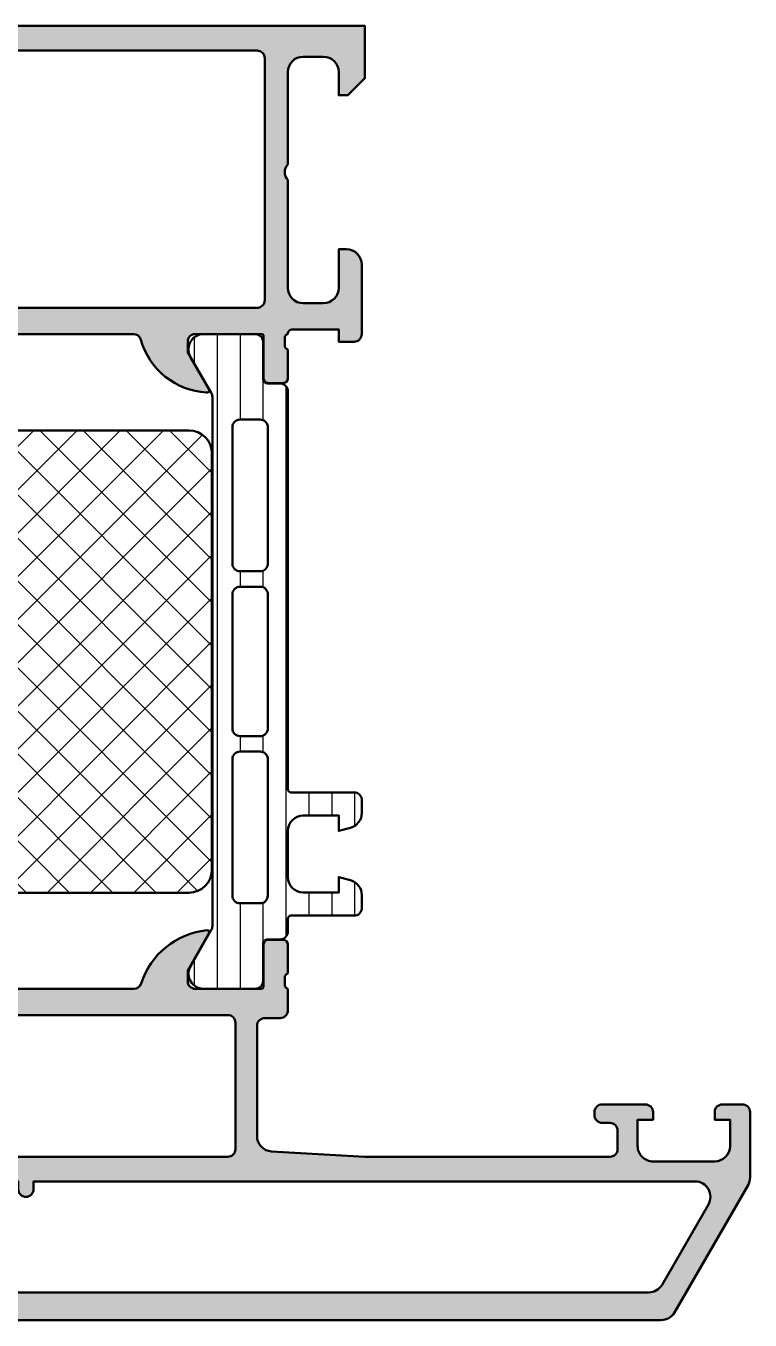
# Model space of a CAD drawing. Extents: x 0 to 94, y 1 to 85.
# Drawn here: x 47 to 94, y 1 to 85 of the extents above; entities that cross this region are included whole.
import ezdxf

# ---------------------------------------------------------------- set-up
doc = ezdxf.new("R2010")
doc.units = 0
for name, color, linetype, lineweight in [('0S-Alu contour', 7, 'Continuous', 50), ('0S-Alu hatch', 252, 'Continuous', 25), ('0S-Plastic contour', 254, 'Continuous', 50), ('0S-Plastic hatch', 253, 'Continuous', 25), ('0S-PT contour', 91, 'Continuous', 50), ('0S-PT hatch', 103, 'Continuous', 25)]:
    doc.layers.add(name, color=color, linetype=linetype, lineweight=lineweight)

# ---------------------------------------------------------------- blocks, each defined once
blk = doc.blocks.new('347480__4BC6F7AC_D94F_4A69_B6D0_258AC0258E9B_')
at = {"layer": '0S-Alu hatch'}
h = blk.add_hatch(color=256, dxfattribs=at)
edge = h.paths.add_edge_path()
edge.add_arc((0.5000508442931972, 14.49995004878391), 0.5000499537107319, 90.00572341590134, 179.9942765840761)
edge.add_line((8.930773402e-07, 14.49999999999988), (-8.930773435e-07, 10.25881933083676))
edge.add_arc((0.9999991069224872, 10.2588187781987), 0.9999999999999833, 179.9999683412259, 210.0000000000003)
edge.add_line((0.1339737031380657, 9.758818778198702), (4.90220494791937, 1.5))
edge.add_arc((5.768230351703811, 2.000000000000004), 1.000000000000004, 210.0000000000001, 270.0000000000004)
edge.add_line((5.768230351703818, 1), (88.23175712933606, 1))
edge.add_arc((88.23175712933606, 2.000000000000007), 1.000000000000012, 270, 329.9999999999999)
edge.add_line((89.09778253312051, 1.5), (93.86601377790181, 9.758818778198616))
edge.add_arc((92.99998837411736, 10.25881877819862), 1.00000000000001, 330.0000000000001, 360.0000316702843)
edge.add_line((93.99998837411722, 10.25881933094936), (93.99998658796255, 14.49999999999988))
edge.add_arc((93.4999366367467, 14.4999500487839), 0.5000499537107458, 0.0057234159238532, 89.99427658410028)
edge.add_line((93.49998658796257, 14.99999999999977), (92.19993775983757, 14.99999999999977))
edge.add_arc((92.1999877110535, 14.49995004878384), 0.5000499537108027, 90.00572341590625, 179.9942765840761)
edge.add_line((91.69993775983757, 14.49999999999993), (91.69993775983757, 13.99999999999977))
edge.add_line((91.69993775983757, 13.99999999999977), (92.69993775983755, 13.99999999999989))
edge.add_line((92.69993775983755, 13.99999999999989), (92.69999688764518, 12.3000030517577))
edge.add_ellipse((91.69995370914555, 12.30004623025723), major_axis=(-1.000043179431803, 0), ratio=1, start_angle=90.00247383897761, end_angle=179.9975261609891, ccw=False)
edge.add_line((91.69999688764518, 11.30000305175758), (87.69996637006682, 11.30000305175758))
edge.add_ellipse((87.69994963793738, 12.29995580302606), major_axis=(-0.9999527514084658, 0), ratio=1, start_angle=-0.0027072808267121218, end_angle=90.00095872569841, ccw=False)
edge.add_line((86.69999688764518, 12.30000305175771), (86.69999688764518, 13.99999999999977))
edge.add_line((86.69999688764518, 13.99999999999977), (87.69999688764518, 13.99999999999977))
edge.add_line((87.69999688764518, 13.99999999999977), (87.69999688764518, 14.49999999999966))
edge.add_arc((87.19994815187118, 14.49995126422577), 0.5000487381489455, 0.0055841639549441, 89.99441583599162)
edge.add_line((87.19999688764518, 14.99999999999977), (84.39997857709832, 14.99999999999977))
edge.add_arc((84.3999647771136, 14.50001379998447), 0.499986200205745, 89.99841859459237, 180.0015814054484)
edge.add_line((83.89997857709831, 14.49999999999941), (83.89997857709831, 14.30000305175758))
edge.add_arc((84.39996569552208, 14.29999017018136), 0.4999871185897141, 179.9985238419079, 270.0014761579325)
edge.add_line((84.39997857709832, 13.80000305175758), (84.8999785770983, 13.80000305175758))
edge.add_ellipse((84.89997583623061, 13.30000031088989), major_axis=(-0.5000027408752105, 0), ratio=1, start_angle=180.0003140784808, end_angle=269.99968592141886, ccw=False)
edge.add_line((85.39997857709831, 13.30000305175671), (85.39997857709831, 12.09999847412075))
edge.add_ellipse((84.89998221645496, 12.09999483476421), major_axis=(-0.4999963606565962, 0), ratio=1, start_angle=89.9995829574122, end_angle=180.0004170428646, ccw=False)
edge.add_line((84.8999785770983, 11.59999847412086), (68.99998468061303, 11.59999847412086))
edge.add_line((68.99998468061303, 11.59999847412086), (62.94294923444694, 11.94611358642555))
edge.add_ellipse((62.99997725955, 12.94447682080056), major_axis=(-0.9999906716559332, 0), ratio=1, start_angle=-0.0006706298242988851, end_angle=86.7307306479895, ccw=False)
edge.add_line((61.99998658796257, 12.94448852538987), (61.99998658796257, 20.09999799728371))
edge.add_ellipse((62.49998658796256, 20.09999799728371), major_axis=(-0.4999999999999929, 0), ratio=1, start_angle=269.9999999999992, end_angle=360, ccw=False)
edge.add_line((62.49998658796257, 20.59999799728371), (63.49998658796256, 20.59999799728371))
edge.add_arc((63.49998658796256, 21.09999799728371), 0.5, 270, 360)
edge.add_line((63.99998658796256, 21.09999799728371), (64.0000042309374, 22.4999895043763))
edge.add_ellipse((64.07884067748046, 22.76751009636944), major_axis=(-0.2788950563274501, 0), ratio=1, start_angle=-1.1645893740953284, end_angle=73.58012358050729, ccw=False)
edge.add_line((63.80000323093739, 22.7731785043678), (63.80000323093739, 23.22677250436777))
edge.add_ellipse((64.07887132658055, 23.23243316384483), major_axis=(-0.2789255417371434, 0), ratio=1, start_angle=-73.5754054446461, end_angle=1.1628700728862214, ccw=False)
edge.add_line((64.00000423093739, 23.49997650436777), (64.0000042309374, 25.3799875043763))
edge.add_arc((63.70000423093739, 25.3799875043763), 0.3000000000000114, 0, 90)
edge.add_line((63.70000423093739, 25.67998750437631), (62.72002991189461, 25.67998750437631))
edge.add_arc((62.72002991189461, 25.3799875043763), 0.3000000000000114, 90, 180)
edge.add_line((62.4200299118946, 25.3799875043763), (62.4200299118946, 22.6199895043763))
edge.add_ellipse((62.30002991189457, 22.6199895043763), major_axis=(-0.120000000000033, 0), ratio=1, start_angle=90, end_angle=180, ccw=False)
edge.add_line((62.30002991189457, 22.49998950437627), (58.00000423093741, 22.49998950437626))
edge.add_ellipse((58.0000042309374, 22.99998950437626), major_axis=(-0.4999999999999965, 0), ratio=1, start_angle=0, end_angle=90.0000000000008, ccw=False)
edge.add_line((57.50000423093741, 22.99998950437627), (57.50000423093742, 23.69998950437631))
edge.add_line((57.50000423093742, 23.69998950437631), (58.88149968855976, 26.09280982740382))
edge.add_arc((58.7618844462891, 26.16186971972798), 0.1381197846483011, 329.9999999999938, 455.6225775507892)
edge.add_arc((59.23822747211122, 21.32338064252846), 5.000000000000015, 95.6225775507937, 162.2515836439301)
edge.add_ellipse((54.00000423093744, 22.99998950437622), major_axis=(-0.4999999999999491, 0), ratio=1, start_angle=89.9999999999992, end_angle=162.2515836439318, ccw=False)
edge.add_line((54.00000423093743, 22.49998950437627), (40.00003665586429, 22.49998950437648))
edge.add_ellipse((40.00003665586433, 22.99998950437663), major_axis=(-0.5000000000001457, 0), ratio=1, start_angle=17.748416356067025, end_angle=89.99999999999432, ccw=False)
edge.add_arc((34.76181341469049, 21.32338064252876), 4.999999999999914, 17.74841635607089, 84.37742244920724)
edge.add_arc((35.23815644051251, 26.16186971972819), 0.1381197846482982, 84.37742244920769, 209.9999999999944)
edge.add_line((35.11854119824184, 26.09280982740405), (36.5000366558642, 23.69998950437651))
edge.add_line((36.5000366558642, 23.69998950437651), (36.5000366558642, 22.99998950437648))
edge.add_ellipse((36.0000366558642, 22.99998950437648), major_axis=(-0.5, 0), ratio=1, start_angle=90.0000000000008, end_angle=180, ccw=False)
edge.add_line((36.00003665586421, 22.49998950437648), (31.700010974907, 22.49998950437648))
edge.add_ellipse((31.70001097490699, 22.61998950437648), major_axis=(-0.1199999999999974, 0), ratio=1, start_angle=0, end_angle=90.00000000000341, ccw=False)
edge.add_line((31.58001097490699, 22.61998950437648), (31.58001097490699, 25.37998750437647))
edge.add_arc((31.28001097490698, 25.37998750437647), 0.3000000000000114, 0, 90)
edge.add_line((31.28001097490698, 25.67998750437649), (30.3000366558642, 25.67998750437649))
edge.add_arc((30.3000366558642, 25.37998750437649), 0.2999999999999971, 90, 180)
edge.add_line((30.00003665586421, 25.37998750437649), (30.00003665586421, 23.49997650436797))
edge.add_ellipse((29.92116956022104, 23.23243316384503), major_axis=(-0.2789255417371511, 0), ratio=1, start_angle=178.8371299271139, end_angle=253.57540544464518, ccw=False)
edge.add_line((30.20003765586421, 23.22677250436797), (30.2000376558642, 22.77317850436796))
edge.add_ellipse((29.92120020932117, 22.76751009636959), major_axis=(-0.2788950563274165, 0), ratio=1, start_angle=106.4198764194916, end_angle=181.1645893740976, ccw=False)
edge.add_line((30.00003665586421, 22.49998950437649), (30.00000089307731, 21.09999799728371))
edge.add_arc((30.50000089307732, 21.09999799728371), 0.5, 180, 270)
edge.add_line((30.50000089307732, 20.59999799728371), (31.50000089307731, 20.59999799728371))
edge.add_ellipse((31.50000089307731, 20.09999799728371), major_axis=(-0.5000000000000036, 0), ratio=1, start_angle=180, end_angle=269.9999999999996, ccw=False)
edge.add_line((32.00000089307732, 20.09999799728371), (32.00000089307732, 12.9444885253904))
edge.add_ellipse((31.00001022148989, 12.94447682080055), major_axis=(-0.9999906716559251, 0), ratio=1, start_angle=93.26926935201021, end_angle=180.0006706298244, ccw=False)
edge.add_line((31.05703824659294, 11.94611358642555), (25.00000280042686, 11.59999847412086))
edge.add_line((25.00000280042686, 11.59999847412086), (9.10000890394157, 11.59999847412086))
edge.add_ellipse((9.100005264584905, 12.0999948347642), major_axis=(-0.4999963606565802, 0), ratio=1, start_angle=-0.000417042864683026, end_angle=90.00041704258962, ccw=False)
edge.add_line((8.60000890394157, 12.09999847412327), (8.60000890394157, 13.30000305175747))
edge.add_ellipse((9.100011644809268, 13.30000031088989), major_axis=(-0.5000027408752105, 0), ratio=1, start_angle=270.0003140785809, end_angle=359.99968592151924, ccw=False)
edge.add_line((9.10000890394157, 13.80000305175758), (9.60000890394157, 13.80000305175758))
edge.add_arc((9.600021785517795, 14.29999017018136), 0.4999871185897141, 269.9985238420675, 360.0014761578453)
edge.add_line((10.10000890394157, 14.30000305175682), (10.10000890394157, 14.49999999999977))
edge.add_arc((9.600022703926255, 14.50001379998446), 0.4999862002057592, 359.9984185945515, 450.001581405406)
edge.add_line((9.60000890394157, 14.99999999999977), (6.799990593394694, 14.99999999999977))
edge.add_arc((6.800039329168681, 14.49995126422578), 0.5000487381489312, 90.00558416400675, 179.994415836045)
edge.add_line((6.299990593394694, 14.49999999999932), (6.299990593394694, 13.99999999999977))
edge.add_line((6.299990593394694, 13.99999999999977), (7.299990593394694, 13.99999999999977))
edge.add_line((7.299990593394694, 13.99999999999977), (7.299990593394694, 12.30000305175758))
edge.add_ellipse((6.300037843102484, 12.29995580302608), major_axis=(-0.999952751408484, 0), ratio=1, start_angle=89.9990412743008, end_angle=180.0027072808267, ccw=False)
edge.add_line((6.300021110973018, 11.30000305175758), (2.299990593394694, 11.30000305175758))
edge.add_ellipse((2.300033771894345, 12.30004623025723), major_axis=(-1.000043179431801, 0), ratio=1, start_angle=0.00247383901108833, end_angle=89.9975261610225, ccw=False)
edge.add_line((1.299990593394694, 12.300003051757), (1.300049721202311, 13.99999999999989))
edge.add_line((1.300049721202311, 13.99999999999989), (2.300049721202311, 13.99999999999977))
edge.add_line((2.300049721202311, 13.99999999999977), (2.300049721202311, 14.49999999999977))
edge.add_arc((1.799999769986369, 14.49995004878383), 0.500049953710817, 0.0057234159238532, 89.99427658409537)
edge.add_line((1.800049721202283, 14.99999999999977), (0.5000008930773119, 14.99999999999977))
edge = h.paths.add_edge_path()
edge.add_ellipse((6.576520728569255, 3.800000000000017), major_axis=(-1.000000000000005, 0), ratio=1, start_angle=30.000000000000284, end_angle=90.00000000000028, ccw=False)
edge.add_line((5.710495324784814, 3.300000000000011), (2.708273927200151, 8.49999999618717))
edge.add_ellipse((3.574299330984597, 8.999999996187167), major_axis=(-1.000000000000004, 0), ratio=1, start_angle=-90.00000000000023, end_angle=29.999999999999716, ccw=False)
edge.add_line((3.574299330984601, 9.99999999618717), (46.49999374051996, 9.99999999618717))
edge.add_line((46.49999374051996, 9.99999999618717), (46.49999374052, 9.49999999618717))
edge.add_arc((46.99999374051997, 9.49999999618717), 0.4999999999999716, 180, 360)
edge.add_line((47.49999374051994, 9.49999999618717), (47.49999374051994, 9.99999999618717))
edge.add_line((47.49999374051994, 9.99999999618717), (90.4256881500553, 9.999999996187173))
edge.add_ellipse((90.4256881500553, 8.999999996187167), major_axis=(-1.000000000000005, 0), ratio=1, start_angle=150.0000000000004, end_angle=270, ccw=False)
edge.add_line((91.29171355383971, 8.49999999618717), (88.28949215625482, 3.299999999999666))
edge.add_ellipse((87.4234667524704, 3.799999999999646), major_axis=(-0.999999999999976, 0), ratio=1, start_angle=90, end_angle=150.0000000000006, ccw=False)
edge.add_line((87.4234667524704, 2.79999999999967), (6.576520728569263, 2.800000000000011))
edge = h.paths.add_edge_path()
edge.add_line((33.39999478956169, 12.09999847412086), (33.39999478956169, 20.29999481491247))
edge.add_ellipse((33.89999191692989, 20.29999768754652), major_axis=(-0.4999971273764557, 0), ratio=1, start_angle=-90.00032918124731, end_angle=0.0003291815056059022, ccw=False)
edge.add_line((33.89999478956169, 20.79999481491473), (60.09999269147819, 20.79999481491473))
edge.add_ellipse((60.09999556410999, 20.29999768754652), major_axis=(-0.4999971273764557, 0), ratio=1, start_angle=179.9996708184945, end_angle=270.00032918124725, ccw=False)
edge.add_line((60.59999269147819, 20.29999481491473), (60.59999269147822, 12.09999847412089))
edge.add_ellipse((60.09999269147822, 12.09999847412089), major_axis=(-0.5, 0), ratio=1, start_angle=90, end_angle=180, ccw=False)
edge.add_line((60.09999269147822, 11.59999847412089), (33.89999478956169, 11.59999847412086))
edge.add_ellipse((33.89999478956169, 12.09999847412086), major_axis=(-0.5, 0), ratio=1, start_angle=0, end_angle=90, ccw=False)
at = {"layer": '0S-Alu contour', "color": 7}
for points in [[(35.11854119824184, 26.09280982740405), (36.5000366558642, 23.69998950437651), (36.5000366558642, 22.99998950437648)], [(57.50000423093741, 22.99998950437627), (57.50000423093742, 23.69998950437631), (58.88149968855976, 26.09280982740382)], [(30.00003665586421, 25.37998750437649), (30.00003665586421, 23.49997650436797)], [(31.28001097490698, 25.67998750437649), (30.3000366558642, 25.67998750437649)], [(31.58001097490699, 22.61998950437648), (31.58001097490699, 25.37998750437647)], [(62.4200299118946, 25.3799875043763), (62.4200299118946, 22.6199895043763)], [(63.70000423093739, 25.67998750437631), (62.72002991189461, 25.67998750437631)], [(64.00000423093739, 23.49997650436777), (64.0000042309374, 25.3799875043763)], [(30.20003765586421, 23.22677250436797), (30.2000376558642, 22.77317850436796)], [(63.80000323093739, 22.7731785043678), (63.80000323093739, 23.22677250436777)], [(30.00003665586421, 22.49998950437649), (30.00000089307731, 21.09999799728371)], [(36.00003665586421, 22.49998950437648), (31.700010974907, 22.49998950437648)], [(54.00000423093743, 22.49998950437627), (40.00003665586429, 22.49998950437648)], [(62.30002991189457, 22.49998950437627), (58.00000423093741, 22.49998950437626)], [(63.99998658796256, 21.09999799728371), (64.0000042309374, 22.4999895043763)], [(30.50000089307732, 20.59999799728371), (31.50000089307731, 20.59999799728371)], [(33.39999478956169, 12.09999847412086), (33.39999478956169, 20.29999481491247)], [(33.89999478956169, 20.79999481491473), (60.09999269147819, 20.79999481491473)], [(60.59999269147819, 20.29999481491473), (60.59999269147822, 12.09999847412089)], [(62.49998658796257, 20.59999799728371), (63.49998658796256, 20.59999799728371)], [(32.00000089307732, 20.09999799728371), (32.00000089307732, 12.9444885253904)], [(61.99998658796257, 12.94448852538987), (61.99998658796257, 20.09999799728371)], [(8.930773402e-07, 14.49999999999988), (-8.930773435e-07, 10.25881933083676)], [(1.800049721202283, 14.99999999999977), (0.5000008930773118, 14.99999999999977)], [(1.299990593394694, 12.300003051757), (1.300049721202311, 13.99999999999989), (2.300049721202311, 13.99999999999977), (2.300049721202311, 14.49999999999977)], [(6.299990593394694, 14.49999999999932), (6.299990593394694, 13.99999999999977), (7.299990593394694, 13.99999999999977), (7.299990593394694, 12.30000305175758)], [(9.60000890394157, 14.99999999999977), (6.799990593394694, 14.99999999999977)], [(10.10000890394157, 14.30000305175682), (10.10000890394157, 14.49999999999977)], [(83.89997857709831, 14.49999999999941), (83.89997857709831, 14.30000305175758)], [(87.19999688764518, 14.99999999999977), (84.39997857709832, 14.99999999999977)], [(86.69999688764518, 12.30000305175771), (86.69999688764518, 13.99999999999977), (87.69999688764518, 13.99999999999977), (87.69999688764518, 14.49999999999966)], [(91.69993775983757, 14.49999999999993), (91.69993775983757, 13.99999999999977), (92.69993775983755, 13.99999999999989), (92.69999688764518, 12.3000030517577)], [(93.49998658796257, 14.99999999999977), (92.19993775983757, 14.99999999999977)], [(93.99998837411722, 10.25881933094936), (93.99998658796255, 14.49999999999988)], [(9.10000890394157, 13.80000305175758), (9.60000890394157, 13.80000305175758)], [(84.39997857709832, 13.80000305175758), (84.8999785770983, 13.80000305175758)], [(8.60000890394157, 12.09999847412327), (8.60000890394157, 13.30000305175747)], [(85.39997857709831, 13.30000305175671), (85.39997857709831, 12.09999847412075)], [(31.05703824659294, 11.94611358642555), (25.00000280042686, 11.59999847412086), (9.10000890394157, 11.59999847412086)], [(84.8999785770983, 11.59999847412086), (68.99998468061303, 11.59999847412086), (62.94294923444694, 11.94611358642555)], [(6.300021110973018, 11.30000305175758), (2.299990593394694, 11.30000305175758)], [(60.09999269147822, 11.59999847412089), (33.89999478956169, 11.59999847412086)], [(91.69999688764518, 11.30000305175758), (87.69996637006682, 11.30000305175758)], [(0.1339737031380657, 9.758818778198702), (4.90220494791937, 1.5)], [(3.574299330984601, 9.99999999618717), (46.49999374051996, 9.99999999618717), (46.49999374052, 9.49999999618717)], [(47.49999374051994, 9.49999999618717), (47.49999374051994, 9.99999999618717), (90.4256881500553, 9.999999996187173)], [(89.09778253312051, 1.5), (93.86601377790181, 9.758818778198616)], [(5.710495324784814, 3.300000000000011), (2.708273927200151, 8.49999999618717)], [(91.29171355383971, 8.49999999618717), (88.28949215625482, 3.299999999999666)], [(87.4234667524704, 2.79999999999967), (6.576520728569262, 2.800000000000011)], [(5.768230351703818, 1), (88.23175712933606, 1)]]:
    blk.add_lwpolyline(points, dxfattribs=at)
for centre, radius, start, end in [((35.23815644051251, 26.16186971972819), 0.1381197846482982, 84.37742244920769, 209.9999999999944), ((34.76181341469049, 21.32338064252876), 4.999999999999914, 17.74841635607089, 84.37742244920724), ((59.23822747211122, 21.32338064252846), 5.000000000000015, 95.6225775507937, 162.2515836439301), ((58.7618844462891, 26.16186971972798), 0.1381197846483011, 329.9999999999938, 95.62257755078927), ((30.3000366558642, 25.37998750437649), 0.2999999999999971, 90, 180), ((31.28001097490698, 25.37998750437647), 0.3000000000000114, 0, 90), ((62.72002991189461, 25.3799875043763), 0.3000000000000114, 90, 180), ((63.70000423093739, 25.3799875043763), 0.3000000000000114, 0, 90), ((30.50000089307732, 21.09999799728371), 0.5, 180, 270), ((63.49998658796256, 21.09999799728371), 0.5, 270, 0), ((0.5000508442931972, 14.49995004878391), 0.5000499537107319, 90.00572341590134, 179.9942765840761), ((1.799999769986369, 14.49995004878383), 0.500049953710817, 0.0057234159238532, 89.99427658409537), ((6.800039329168681, 14.49995126422578), 0.5000487381489312, 90.00558416400675, 179.994415836045), ((9.600022703926255, 14.50001379998446), 0.4999862002057592, 359.9984185945515, 90.00158140540601), ((9.600021785517795, 14.29999017018136), 0.4999871185897141, 269.9985238420675, 0.0014761578452432), ((84.3999647771136, 14.50001379998447), 0.499986200205745, 89.99841859459237, 180.0015814054484), ((84.39996569552208, 14.29999017018136), 0.4999871185897141, 179.9985238419079, 270.0014761579325), ((87.19994815187118, 14.49995126422577), 0.5000487381489455, 0.0055841639549441, 89.99441583599162), ((92.1999877110535, 14.49995004878384), 0.5000499537108027, 90.00572341590625, 179.9942765840761), ((93.4999366367467, 14.4999500487839), 0.5000499537107458, 0.0057234159238532, 89.99427658410028), ((0.9999991069224872, 10.2588187781987), 0.9999999999999833, 179.9999683412259, 210.0000000000003), ((92.99998837411736, 10.25881877819862), 1.00000000000001, 330.0000000000001, 3.16702843074e-05), ((46.99999374051997, 9.49999999618717), 0.4999999999999716, 180, 0), ((5.768230351703811, 2.000000000000004), 1.000000000000004, 210.0000000000001, 270.0000000000004), ((88.23175712933606, 2.000000000000007), 1.000000000000012, 270, 329.9999999999999)]:
    blk.add_arc(centre, radius, start, end, dxfattribs=at)
at = {"layer": '0S-Alu contour', "color": 7, "extrusion": (0, 0, -1)}
for centre, radius, start, end in [((-29.92116956022104, 23.23243316384503), 0.2789255417371511, 106.4245945553548, 181.1628700728862), ((-29.92120020932117, 22.76751009636959), 0.2788950563274165, 178.8354106259024, 253.5801235805084), ((-36.0000366558642, 22.99998950437648), 0.5, 180, 269.9999999999992), ((-40.00003665586433, 22.99998950437663), 0.5000000000001457, 270.0000000000057, 342.251583643933), ((-54.00000423093744, 22.99998950437622), 0.4999999999999491, 197.7484163560683, 270.0000000000008), ((-58.0000042309374, 22.99998950437626), 0.4999999999999965, 269.9999999999992, 0), ((-64.07884067748046, 22.76751009636944), 0.2788950563274501, 286.4198764194927, 1.164589374095359), ((-64.07887132658055, 23.23243316384483), 0.2789255417371434, 358.8371299271138, 73.57540544464614), ((-31.70001097490699, 22.61998950437648), 0.1199999999999974, 269.9999999999966, 0), ((-62.30002991189457, 22.6199895043763), 0.120000000000033, 180, 270), ((-31.50000089307731, 20.09999799728371), 0.5000000000000036, 90.0000000000004, 180), ((-33.89999191692989, 20.29999768754652), 0.4999971273764557, 359.9996708184944, 90.0003291812473), ((-60.09999556410999, 20.29999768754652), 0.4999971273764557, 89.99967081875272, 180.0003291815056), ((-62.49998658796256, 20.09999799728371), 0.4999999999999929, 0, 90.00000000000081), ((-9.100011644809268, 13.30000031088989), 0.5000027408752105, 0.0003140784807261, 89.99968592141909), ((-84.89997583623061, 13.30000031088989), 0.5000027408752105, 90.00031407858111, 179.9996859215192), ((-31.00001022148989, 12.94447682080055), 0.9999906716559253, 179.9993293701756, 266.7307306479898), ((-62.99997725955, 12.94447682080056), 0.9999906716559335, 273.2692693520105, 0.000670629824406), ((-2.300033771894345, 12.30004623025723), 1.000043179431801, 270.0024738389775, 359.9975261609889), ((-6.300037843102484, 12.29995580302608), 0.999952751408484, 179.9972927191733, 270.0009587256992), ((-9.100005264584905, 12.0999948347642), 0.4999963606565802, 269.9995829574104, 0.0004170428646345), ((-33.89999478956169, 12.09999847412086), 0.5, 270, 0), ((-60.09999269147822, 12.09999847412089), 0.5, 180, 270), ((-84.89998221645496, 12.09999483476421), 0.4999963606565962, 179.9995829571354, 270.0004170425878), ((-87.69994963793738, 12.29995580302606), 0.9999527514084658, 269.9990412743016, 0.0027072808266599), ((-91.69995370914555, 12.30004623025723), 1.000043179431803, 180.002473839011, 269.9975261610224), ((-3.574299330984597, 8.999999996187167), 1.000000000000004, 330.0000000000004, 90.00000000000018), ((-90.4256881500553, 8.999999996187167), 1.000000000000005, 90, 209.9999999999996), ((-6.576520728569255, 3.800000000000017), 1.000000000000005, 269.9999999999997, 329.9999999999998), ((-87.4234667524704, 3.799999999999646), 0.999999999999976, 209.9999999999995, 270)]:
    blk.add_arc(centre, radius, start, end, dxfattribs=at)
blk = doc.blocks.new('345120__25EF909A_1EC1_4042_A04C_F7C09D0B3A66_')
at = {"layer": '0S-Alu hatch'}
h = blk.add_hatch(color=256, dxfattribs=at)
edge = h.paths.add_edge_path()
edge.add_ellipse((28.99994519131175, 82.00038769658362), major_axis=(-1.00005480980111, 0), ratio=1, start_angle=180.002703004082, end_angle=269.9968598655913, ccw=False)
edge.add_line((30, 82.00043487548828), (30, 76))
edge.add_ellipse((29.47516065968164, 75.5), major_axis=(-0.7248836686985065, 0), ratio=1, start_angle=136.3884232636864, end_angle=223.6115767363136, ccw=False)
edge.add_line((30, 75), (30, 68))
edge.add_ellipse((28.99994120227102, 68.00005879772898), major_axis=(-1.000058799457467, 0), ratio=1, start_angle=90.003368663642, end_angle=179.996631336242, ccw=False)
edge.add_line((29, 67), (27.699951171875, 67))
edge.add_ellipse((27.70003864244391, 68.00008747056891), major_axis=(-1.000087474394129, 0), ratio=1, start_angle=0.005011256110094564, end_angle=89.99498874392009, ccw=False)
edge.add_line((26.699951171875, 67.99999999999949), (26.699951171875, 70.5))
edge.add_line((26.699951171875, 70.5), (26.199951171875, 70.5))
edge.add_arc((26.20003864244394, 69.49991252943106), 1.000087474394158, 90.00501125608184, 179.9949887438899)
edge.add_line((25.199951171875, 69.50000000000048), (25.20001220703125, 65))
edge.add_arc((25.69998146641059, 64.99997688836301), 0.4999692599135194, 179.9973514386468, 270.0035228322341)
edge.add_line((25.70001220703125, 64.50000762939453), (26.70001220703125, 64.5))
edge.add_line((26.70001220703125, 64.5), (26.70001220703125, 65.29999542236328))
edge.add_line((26.70001220703125, 65.29999542236328), (29.69992065429687, 65.29999542236328))
edge.add_ellipse((29.70053773361597, 65.00062467693962), major_axis=(-0.2993713814017683, 0), ratio=1, start_angle=179.8789847210085, end_angle=270.11810102048025, ccw=False)
edge.add_ellipse((29.92107200072256, 64.73247177861234), major_axis=(-0.2788950563274571, 0), ratio=1, start_angle=178.8354106259059, end_angle=253.5801235805024, ccw=False)
edge.add_line((30.19990944726563, 64.72680337061396), (30.19990944726563, 64.27320937061398))
edge.add_ellipse((29.92104135162249, 64.26754871113691), major_axis=(-0.2789255417371224, 0), ratio=1, start_angle=106.42459455534981, end_angle=181.1628700728891, ccw=False)
edge.add_line((29.99990844726563, 64.00000537061399), (29.99990844726563, 62.11999437060547))
edge.add_arc((30.29990844726563, 62.11999437060547), 0.3000000000000007, 180, 270.0000000000007)
edge.add_line((30.29990844726563, 61.81999437060547), (31.27988276630841, 61.81999437060547))
edge.add_arc((31.27988276630841, 62.11999437060547), 0.3000000000000043, 270, 360)
edge.add_line((31.57988276630842, 62.11999437060547), (31.57988276630841, 64.87999237060546))
edge.add_ellipse((31.69988276630842, 64.87999237060546), major_axis=(-0.1200000000000045, 0), ratio=1, start_angle=270.0000000000017, end_angle=360, ccw=False)
edge.add_line((31.69988276630841, 64.99999237060547), (35.99987792968751, 65.0001220703125))
edge.add_ellipse((35.99989081194119, 64.50013495270454), major_axis=(-0.4999871177739147, 0), ratio=1, start_angle=179.9993980350858, end_angle=270.00147623556813, ccw=False)
edge.add_line((36.49987792968751, 64.50012969970501), (36.4998779296875, 63.80012512207031))
edge.add_line((36.4998779296875, 63.80012512207031), (35.11163330078125, 61.3956069946289))
edge.add_arc((35.2354760166632, 61.33769717461277), 0.1367134431258271, 154.9388426484942, 284.9266257937842)
edge.add_arc((34.92090979592016, 66.01638100774355), 4.823483216037484, 274.1585276595125, 343.4516360774273)
edge.add_ellipse((40.02389249098139, 64.50012207031237), major_axis=(-0.5000000000001452, 0), ratio=1, start_angle=270.00000000000244, end_angle=343.45163607742745, ccw=False)
edge.add_line((40.02389249098137, 65.00012207031251), (53.97897234221997, 65.0001220703125))
edge.add_ellipse((53.97897234221997, 64.50012207031234), major_axis=(-0.5000000000001421, 0), ratio=1, start_angle=195.5022685849586, end_angle=270, ccw=False)
edge.add_arc((58.97791587154023, 65.88666495980151), 4.687671692939359, 195.5022685849561, 266.9583986954666)
edge.add_arc((58.76730593307565, 61.33526302328413), 0.1351541355356594, 253.6162966762189, 386.5182348815064)
edge.add_line((58.88824081420898, 61.39560699462891), (57.49999618530273, 63.8001251220703))
edge.add_line((57.49999618530273, 63.8001251220703), (57.49999618530273, 64.50012969970703))
edge.add_ellipse((57.99998330304908, 64.50013495270451), major_axis=(-0.4999871177739381, 0), ratio=1, start_angle=-90.00147623556319, end_angle=0.0006019649143240713, ccw=False)
edge.add_line((57.99999618530272, 65.0001220703125), (62.30002203960009, 65.00012952636686))
edge.add_ellipse((62.30002203960012, 64.88012969970704), major_axis=(-0.1199998266598214, 0), ratio=1, start_angle=180, end_angle=270.0000000000102, ccw=False)
edge.add_line((62.42002186625994, 64.88012969970703), (62.42002186625994, 62.12013169970703))
edge.add_arc((62.72002186625995, 62.12013169970703), 0.3000000000000043, 180, 269.9999999999986)
edge.add_line((62.72002186625994, 61.82013169970701), (63.69999618530272, 61.82013169970701))
edge.add_arc((63.69999618530271, 62.12013169970703), 0.3000000000000043, 270.0000000000013, 360)
edge.add_line((63.99999618530271, 62.12013169970703), (63.99999618530272, 64.00014269971554))
edge.add_ellipse((64.07886328094585, 64.26768604023846), major_axis=(-0.2789255417371206, 0), ratio=1, start_angle=-1.1628700728924741, end_angle=73.57540544465093, ccw=False)
edge.add_line((63.79999518530271, 64.27334669971555), (63.79999518530273, 64.72694069971554))
edge.add_ellipse((64.07883263184577, 64.73260910771393), major_axis=(-0.2788950563274239, 0), ratio=1, start_angle=-73.5801235804949, end_angle=1.1645893740997053, ccw=False)
edge.add_ellipse((64.2993047682663, 65.00068701524945), major_axis=(-0.2993091018266956, 0), ratio=1, start_angle=-90.12344696696692, end_angle=0.1066851849668069, ccw=False)
edge.add_line((64.2999496459961, 65.29999542236328), (67.29985809326172, 65.29999542236328))
edge.add_line((67.29985809326172, 65.29999542236328), (67.29985809326172, 64.5))
edge.add_line((67.29985809326172, 64.5), (68.29985809326172, 64.50000762939453))
edge.add_arc((68.29988883388238, 64.99997688836302), 0.4999692599135316, 269.9964771677667, 360.0026485613531)
edge.add_line((68.79985809326173, 65.00000000000004), (68.79991912841797, 69.5))
edge.add_arc((67.79983165784903, 69.49991252943106), 1.000087474394158, 0.0050112561101264, 89.99498874391819)
edge.add_line((67.79991912841797, 70.5), (67.29991912841795, 70.5))
edge.add_line((67.29991912841795, 70.5), (67.29991912841795, 68))
edge.add_ellipse((66.29983165784901, 68.00008747056896), major_axis=(-1.000087474394172, 0), ratio=1, start_angle=90.00501125608258, end_angle=179.99498874389, ccw=False)
edge.add_line((66.29991912841797, 67), (64.99987030029297, 67))
edge.add_ellipse((64.99992287798284, 68.00004876279931), major_axis=(-1.000048764181448, 0), ratio=1, start_angle=0.0027937662852082212, end_angle=89.99698766716642, ccw=False)
edge.add_line((63.99987411499024, 68.00000000000136), (63.99987411499023, 75))
edge.add_ellipse((64.52471345530859, 75.5), major_axis=(-0.7248836686985038, 0), ratio=1, start_angle=-43.61157673631328, end_angle=43.61157673631379, ccw=False)
edge.add_line((63.99987411499023, 76), (63.99987411499023, 82.00043487548828))
edge.add_ellipse((64.99991888881756, 82.00039773154604), major_axis=(-1.000044774517131, 0), ratio=1, start_angle=270.00278379275005, end_angle=359.9978719041484, ccw=False)
edge.add_line((64.99987030029297, 83.00044250488283), (66.29991912841797, 83.00044250488283))
edge.add_ellipse((66.29983272914241, 82.00035610491898), major_axis=(-1.000086403695928, 0), ratio=1, start_angle=180.0053870199847, end_angle=269.99505011383974, ccw=False)
edge.add_line((67.29991912841795, 82.00045013427822), (67.29991912841795, 80.49999237060545))
edge.add_line((67.29991912841795, 80.49999237060545), (67.89989471435545, 80.49999237060545))
edge.add_line((67.89989471435545, 80.49999237060545), (68.99987030029297, 81.59996795654297))
edge.add_line((68.99987030029297, 81.59996795654297), (68.99987030029298, 85))
edge.add_line((68.99987030029298, 85), (25, 85))
edge.add_line((25, 85), (25, 81.59996795654297))
edge.add_line((25, 81.59996795654297), (26.0999755859375, 80.49999237060545))
edge.add_line((26.0999755859375, 80.49999237060545), (26.699951171875, 80.49999237060545))
edge.add_line((26.699951171875, 80.49999237060545), (26.699951171875, 82.00045013427734))
edge.add_ellipse((27.70003757115056, 82.00035610491898), major_axis=(-1.000086403695934, 0), ratio=1, start_angle=270.00494988616003, end_angle=359.99461298015063, ccw=False)
edge.add_line((27.699951171875, 83.00044250488283), (29, 83.00044250488283))
edge = h.paths.add_edge_path()
edge.add_line((31.50001525878906, 67.19999694824219), (31.50001525878906, 82.89999389648356))
edge.add_ellipse((32.00001799965668, 82.89999115561675), major_axis=(-0.500002740875127, 0), ratio=1, start_angle=270.00031407857136, end_angle=359.99968592151924, ccw=False)
edge.add_line((32.00001525878906, 83.39999389648438), (61.99985885620117, 83.39999389648438))
edge.add_ellipse((61.99985611533357, 82.89999115561675), major_axis=(-0.5000027408751199, 0), ratio=1, start_angle=180.0003140784808, end_angle=269.99968592142943, ccw=False)
edge.add_line((62.49985885620117, 82.89999389648438), (62.49985885620117, 67.19999694824298))
edge.add_ellipse((61.99985611533357, 67.1999996891098), major_axis=(-0.5000027408751199, 0), ratio=1, start_angle=90.00031407857063, end_angle=179.9996859215194, ccw=False)
edge.add_line((61.99985885620117, 66.69999694824219), (32.00001525878906, 66.69999694824219))
edge.add_ellipse((32.00001799965669, 67.1999996891098), major_axis=(-0.5000027408751332, 0), ratio=1, start_angle=0.00031407848081244083, end_angle=89.9996859214279, ccw=False)
at = {"layer": '0S-Alu contour', "color": 7}
for points in [[(67.29991912841795, 82.00045013427822), (67.29991912841795, 80.49999237060545), (67.89989471435545, 80.49999237060545), (68.99987030029297, 81.59996795654297), (68.99987030029298, 85), (25, 85), (25, 81.59996795654297), (26.0999755859375, 80.49999237060545), (26.699951171875, 80.49999237060545), (26.699951171875, 82.00045013427734)], [(32.00001525878906, 83.39999389648438), (61.99985885620117, 83.39999389648438)], [(27.699951171875, 83.00044250488283), (29, 83.00044250488283)], [(31.50001525878906, 67.19999694824219), (31.50001525878906, 82.89999389648356)], [(62.49985885620117, 82.89999389648438), (62.49985885620117, 67.19999694824298)], [(64.99987030029297, 83.00044250488283), (66.29991912841797, 83.00044250488283)], [(30, 82.00043487548828), (30, 76)], [(63.99987411499023, 76), (63.99987411499023, 82.00043487548828)], [(30, 75), (30, 68)], [(63.99987411499024, 68.00000000000136), (63.99987411499023, 75)], [(26.699951171875, 67.99999999999949), (26.699951171875, 70.5), (26.199951171875, 70.5)], [(67.79991912841797, 70.5), (67.29991912841795, 70.5), (67.29991912841795, 68)], [(25.199951171875, 69.50000000000048), (25.20001220703125, 65)], [(68.79985809326173, 65.00000000000004), (68.79991912841797, 69.5)], [(29, 67), (27.699951171875, 67)], [(61.99985885620117, 66.69999694824219), (32.00001525878906, 66.69999694824219)], [(66.29991912841797, 67), (64.99987030029297, 67)], [(25.70001220703125, 64.50000762939453), (26.70001220703125, 64.5), (26.70001220703125, 65.29999542236328), (29.69992065429687, 65.29999542236328)], [(30.19990944726563, 64.72680337061396), (30.19990944726563, 64.27320937061398)], [(31.57988276630842, 62.11999437060547), (31.57988276630841, 64.87999237060546)], [(31.69988276630841, 64.99999237060547), (35.99987792968751, 65.0001220703125)], [(40.02389249098137, 65.00012207031251), (53.97897234221997, 65.0001220703125)], [(57.99999618530272, 65.0001220703125), (62.30002203960009, 65.00012952636686)], [(62.42002186625994, 64.88012969970703), (62.42002186625994, 62.12013169970703)], [(63.79999518530271, 64.27334669971555), (63.79999518530273, 64.72694069971554)], [(64.2999496459961, 65.29999542236328), (67.29985809326172, 65.29999542236328), (67.29985809326172, 64.5), (68.29985809326172, 64.50000762939453)], [(29.99990844726563, 64.00000537061399), (29.99990844726563, 62.11999437060547)], [(36.49987792968751, 64.50012969970501), (36.4998779296875, 63.80012512207031), (35.11163330078125, 61.3956069946289)], [(58.88824081420898, 61.39560699462891), (57.49999618530273, 63.8001251220703), (57.49999618530273, 64.50012969970703)], [(63.99999618530271, 62.12013169970703), (63.99999618530272, 64.00014269971554)], [(30.29990844726563, 61.81999437060547), (31.27988276630841, 61.81999437060547)], [(62.72002186625994, 61.82013169970701), (63.69999618530272, 61.82013169970701)]]:
    blk.add_lwpolyline(points, dxfattribs=at)
at = {"layer": '0S-Alu contour', "color": 7, "extrusion": (0, 0, -1)}
for centre, radius, start, end in [((-32.00001799965668, 82.89999115561675), 0.500002740875127, 0.0003140784807261, 89.99968592142865), ((-61.99985611533357, 82.89999115561675), 0.5000027408751199, 90.00031407857054, 179.9996859215192), ((-27.70003757115056, 82.00035610491898), 1.000086403695934, 0.0053870198493499, 89.99505011383995), ((-28.99994519131175, 82.00038769658362), 1.00005480980111, 90.00314013440867, 179.997296995918), ((-64.99991888881756, 82.00039773154604), 1.000044774517131, 0.0021280958516367, 89.99721620724998), ((-66.29983272914241, 82.00035610491898), 1.000086403695928, 90.00494988616028, 179.9946129800153), ((-29.47516065968164, 75.5), 0.7248836686985065, 136.3884232636864, 223.6115767363136), ((-64.52471345530859, 75.5), 0.7248836686985038, 316.3884232636862, 43.6115767363134), ((-27.70003864244391, 68.00008747056891), 1.000087474394129, 270.00501125608, 359.9949887438899), ((-28.99994120227102, 68.00005879772898), 1.000058799457467, 180.003368663758, 269.996631336358), ((-64.99992287798284, 68.00004876279931), 1.000048764181448, 270.0030123328336, 359.9972062337148), ((-66.29983165784901, 68.00008747056896), 1.000087474394172, 180.0050112561101, 269.9949887439174), ((-32.00001799965669, 67.1999996891098), 0.5000027408751332, 270.0003140785721, 359.9996859215192), ((-61.99985611533357, 67.1999996891098), 0.5000027408751199, 180.0003140784807, 269.9996859214294), ((-29.70053773361597, 65.00062467693962), 0.2993713814017683, 89.88189897951972, 180.1210152789915), ((-29.92107200072256, 64.73247177861234), 0.2788950563274571, 106.4198764194976, 181.1645893740941), ((-31.69988276630842, 64.87999237060546), 0.1200000000000045, 0, 89.99999999999831), ((-35.99989081194119, 64.50013495270454), 0.4999871177739148, 89.9985237644319, 180.0006019649143), ((-40.02389249098139, 64.50012207031237), 0.5000000000001452, 16.54836392257252, 89.99999999999756), ((-53.97897234221997, 64.50012207031234), 0.5000000000001421, 90, 164.4977314150414), ((-57.99998330304908, 64.50013495270451), 0.4999871177739381, 359.9993980350857, 90.00147623556323), ((-62.30002203960012, 64.88012969970704), 0.1199998266598214, 89.99999999998983, 180), ((-64.07883263184577, 64.73260910771393), 0.2788950563274239, 358.8354106259003, 73.58012358049501), ((-64.2993047682663, 65.00068701524945), 0.2993091018266956, 359.8933148150332, 90.123446966967), ((-29.92104135162249, 64.26754871113691), 0.2789255417371224, 178.8371299271109, 253.5754054446502), ((-64.07886328094585, 64.26768604023846), 0.2789255417371206, 286.4245945553491, 1.162870072892493)]:
    blk.add_arc(centre, radius, start, end, dxfattribs=at)
at = {"layer": '0S-Alu contour', "color": 7}
for centre, radius, start, end in [((26.20003864244394, 69.49991252943106), 1.000087474394158, 90.00501125608184, 179.9949887438899), ((67.79983165784903, 69.49991252943106), 1.000087474394158, 0.0050112561101264, 89.99498874391819), ((25.69998146641059, 64.99997688836301), 0.4999692599135194, 179.9973514386468, 270.0035228322341), ((68.29988883388238, 64.99997688836302), 0.4999692599135316, 269.9964771677667, 0.0026485613531484), ((34.92090979592016, 66.01638100774355), 4.823483216037484, 274.1585276595125, 343.4516360774273), ((58.97791587154023, 65.88666495980151), 4.687671692939359, 195.5022685849561, 266.9583986954666), ((30.29990844726563, 62.11999437060547), 0.3000000000000007, 180, 270.0000000000007), ((31.27988276630841, 62.11999437060547), 0.3000000000000043, 270, 0), ((35.2354760166632, 61.33769717461277), 0.1367134431258271, 154.9388426484942, 284.9266257937842), ((58.76730593307565, 61.33526302328413), 0.1351541355356594, 253.6162966762189, 26.51823488150635), ((62.72002186625995, 62.12013169970703), 0.3000000000000043, 180, 269.9999999999986), ((63.69999618530271, 62.12013169970703), 0.3000000000000043, 270.0000000000013, 0)]:
    blk.add_arc(centre, radius, start, end, dxfattribs=at)
blk = doc.blocks.new('373710__F6C66D78_1E71_46EA_90B0_8CB4D3583CF0_')
at = {"layer": '0S-PT hatch'}
h = blk.add_hatch(dxfattribs=at)
h.set_pattern_fill('ANSI37', color=256, scale=0.625, angle=90, style=0)
h.set_pattern_definition([(135, (0, 0), (-1.403165018917055, -1.403165018917055), []), (225, (0, 0), (1.403165018917055, -1.403165018917055), [])])
edge = h.paths.add_edge_path()
edge.add_line((57.5771166848009, 58.7411987662034), (36.5771166848009, 58.7411987662034))
edge.add_arc((36.5771166848009, 57.24119876620339), 1.5, 90, 180)
edge.add_line((35.0771166848009, 57.24119876620339), (35.0771166848009, 30.2411987662034))
edge.add_arc((36.5771166848009, 30.2411987662034), 1.5, 180, 270)
edge.add_line((36.5771166848009, 28.7411987662034), (57.5771166848009, 28.7411987662034))
edge.add_arc((57.5771166848009, 30.2411987662034), 1.5, 270, 360)
edge.add_line((59.07711668480089, 30.2411987662034), (59.07711668480089, 57.24119876620339))
edge.add_arc((57.5771166848009, 57.24119876620339), 1.5, 0, 90)
at = {"layer": '0S-PT contour', "color": 7}
for points in [[(57.5771166848009, 58.7411987662034), (36.5771166848009, 58.7411987662034)], [(35.0771166848009, 57.24119876620339), (35.0771166848009, 30.2411987662034)], [(59.07711668480089, 30.2411987662034), (59.07711668480089, 57.24119876620339)], [(36.5771166848009, 28.7411987662034), (57.5771166848009, 28.7411987662034)]]:
    blk.add_lwpolyline(points, dxfattribs=at)
for centre, start, end in [((36.5771166848009, 57.24119876620339), 90, 180), ((57.5771166848009, 57.24119876620339), 0, 90), ((36.5771166848009, 30.2411987662034), 180, 270), ((57.5771166848009, 30.2411987662034), 270, 0)]:
    blk.add_arc(centre, 1.5, start, end, dxfattribs=at)
blk = doc.blocks.new('284027__9E0165C3_EC39_458E_AB52_DC5186655326___BB896B41_5813_4B30_A563_095084C0E97F_')
at = {"layer": '0S-Plastic hatch'}
h = blk.add_hatch(dxfattribs=at)
h.set_pattern_fill('ANSI31', color=256, scale=0.4680000000000001, angle=45, style=0)
h.set_pattern_definition([(90, (0, 0), (-1.4859, 0), [])])
edge = h.paths.add_edge_path()
edge.add_ellipse((58.59997617269036, 60.92831451084406), major_axis=(-0.4999999999994055, 0), ratio=1, start_angle=180.0021352027152, end_angle=210.0020718972501, ccw=False)
edge.add_line((59.09997617234257, 60.92833314400309), (59.10106248477365, 26.57406438840369))
edge.add_ellipse((58.60106248504668, 26.57404680078662), major_axis=(-0.5000000000362911, 0), ratio=1, start_angle=150.0020787001471, end_angle=180.0020153923252, ccw=False)
edge.add_line((59.03408425672578, 26.32406251070385), (57.71569725893659, 24.04035790945))
edge.add_arc((58.55696948959538, 23.49975345535552), 0.999996070924483, 147.2750591980467, 261.8204672459861)
edge.add_line((58.41469469268115, 22.5099302266791), (61.891236188487, 22.5100568741432))
edge.add_arc((61.89122071786725, 23.0100528513494), 0.4999959774455577, 270.0017728166991, 360.0023777790716)
edge.add_line((62.39121669488224, 23.0100736012193), (62.39079781466945, 25.41007197055782))
edge.add_ellipse((62.69079781447266, 25.41008283679214), major_axis=(-0.299999999999997, 0), ratio=1, start_angle=-89.99792470211378, end_angle=0.002075297898500139, ccw=False)
edge.add_line((62.69078694823834, 25.71008283659534), (63.50111828105324, 25.71011146301355))
edge.add_arc((63.50110284966894, 26.2101087838734), 0.4999973210979775, 270.0017683158601, 360.0023822800018)
edge.add_line((64.00110017033472, 26.21012957307688), (64.00242071532466, 27.05120181820398))
edge.add_ellipse((64.20242071532464, 27.05120181820397), major_axis=(-0.1999999999999744, 0), ratio=1, start_angle=269.9999999999959, end_angle=360, ccw=False)
edge.add_line((64.20242071532465, 27.25120181820395), (68.302420715313, 27.25120181820396))
edge.add_arc((68.30242071531303, 27.75120181820394), 0.4999999999999858, 269.9999999999968, 360)
edge.add_line((68.80242071531302, 27.75120181820394), (68.80242071531256, 28.58195104156202))
edge.add_arc((67.80242071531306, 28.58195104156199), 0.9999999999994725, 0, 74.99999999891762)
edge.add_line((68.0612397604337, 29.54787686784566), (67.30242071531313, 29.75120181820391))
edge.add_line((67.30242071531313, 29.75120181820391), (67.302420715313, 28.75120181820396))
edge.add_line((67.302420715313, 28.75120181820396), (65.00242071532466, 28.75120181820397))
edge.add_ellipse((65.00412996104586, 29.75532830240559), major_axis=(-1.004127938958, 0), ratio=1, start_angle=0.23408772131568867, end_angle=89.90246998468012, ccw=False)
edge.add_line((64.00001040259798, 29.75122584722985), (64.00001040259798, 32.75110420137351))
edge.add_ellipse((65.0041297491657, 32.74707584552637), major_axis=(-1.004127427074081, 0), ratio=1, start_angle=270.0975179750858, end_angle=359.770140321516, ccw=False)
edge.add_line((65.0024207153246, 33.75120181820398), (67.30242071531302, 33.75120181820397))
edge.add_line((67.30242071531302, 33.75120181820397), (67.30242071531302, 32.75120181820397))
edge.add_line((67.30242071531302, 32.75120181820397), (68.06123976043368, 32.95452676853214))
edge.add_arc((67.80242071531288, 33.92045259481641), 1.000000000000071, 285.0000000010829, 360)
edge.add_line((68.80242071531295, 33.92045259481641), (68.80242071531296, 34.75120181820403))
edge.add_arc((68.30242071531306, 34.75120181820405), 0.4999999999999219, 0, 90.00000000000487)
edge.add_line((68.302420715313, 35.25120181820398), (64.20242071532472, 35.25120181820397))
edge.add_ellipse((64.20414926822006, 35.45537491404726), major_axis=(-0.2041804127759184, 0), ratio=1, start_angle=1.1558689438278975, end_angle=89.51493893426073, ccw=False)
edge.add_line((64.000010402598, 35.45125611520787), (63.99998748103996, 61.29262292476005))
edge.add_arc((63.49999016018015, 61.29260749337578), 0.4999973210979562, 0.0017683158931002, 90.0023822799153)
edge.add_line((63.49996937097743, 61.79260481404154), (62.68963803816251, 61.79257618762334))
edge.add_ellipse((62.68962717192825, 62.09257618742657), major_axis=(-0.3000000000000183, 0), ratio=1, start_angle=0.002075297898500139, end_angle=90.00207529787389, ccw=False)
edge.add_line((62.38962717212502, 62.09256532119217), (62.38987219270581, 64.49256371457771))
edge.add_arc((61.88987621549959, 64.49254824395797), 0.499995977445579, 0.0017728167248697, 90.0023777790745)
edge.add_line((61.88985546562966, 64.99254422097297), (58.41331396982383, 64.99241757350889))
edge.add_arc((58.55566047070557, 64.00260465403821), 0.9999960709244712, 98.18368334978393, 212.7290913977285)
edge.add_line((57.71442740448535, 63.46193925828766), (59.03297983394176, 61.17833016903828))
edge = h.paths.add_edge_path()
edge.add_line((60.90052810131393, 59.45118946932439), (62.20052220758184, 59.45118946932439))
edge.add_ellipse((62.20053878037867, 58.95118946751143), major_axis=(-0.5000000020876287, 0), ratio=1, start_angle=180, end_angle=270.0018991026187, ccw=False)
edge.add_line((62.7005387824663, 58.95118946751143), (62.70053878246629, 50.10119557284529))
edge.add_ellipse((62.20053878030901, 50.10119557472271), major_axis=(-0.5000000021572859, 0), ratio=1, start_angle=89.99810091050108, end_angle=180, ccw=False)
edge.add_line((62.20052220762667, 49.60119557284007), (60.90052810131393, 49.60119557284007))
edge.add_ellipse((60.90052446195716, 50.10119193348332), major_axis=(-0.4999963606564896, 0), ratio=1, start_angle=-0.000417042864683026, end_angle=90.00041704260002, ccw=False)
edge.add_line((60.40052810131392, 50.10119557284238), (60.40052810131395, 58.9511894693244))
edge.add_ellipse((60.90052446195731, 58.95119310868103), major_axis=(-0.4999963606566175, 0), ratio=1, start_angle=-90.0004170425845, end_angle=0.00041704286462618256, ccw=False)
edge = h.paths.add_edge_path()
edge.add_ellipse((60.90054336009262, 28.55121083232759), major_axis=(-0.5000152587890554, 0), ratio=1, start_angle=0, end_angle=90.0000000000008, ccw=False)
edge.add_line((60.40052810130356, 28.55121083233278), (60.40052810130356, 37.40118947002286))
edge.add_ellipse((60.90052446194687, 37.40119310937955), major_axis=(-0.4999963606565535, 0), ratio=1, start_angle=-90.00041704259269, end_angle=0.00041704286462618256, ccw=False)
edge.add_line((60.90052810130356, 37.90118947002286), (62.20052220757148, 37.90118947002286))
edge.add_ellipse((62.20053878036826, 37.40118946820988), major_axis=(-0.5000000020876287, 0), ratio=1, start_angle=180, end_angle=270.001899102613, ccw=False)
edge.add_line((62.7005387824559, 37.401189470028), (62.7005387824559, 28.55118031474949))
edge.add_ellipse((62.20055404124496, 28.55118031474949), major_axis=(-0.4999847412109375, 0), ratio=1, start_angle=90.0000000000008, end_angle=180, ccw=False)
edge.add_line((62.20055404124497, 28.05119557353854), (60.90054336009263, 28.05119557353854))
edge = h.paths.add_edge_path()
edge.add_ellipse((60.90052810130357, 39.40118947002287), major_axis=(-0.5000000000000036, 0), ratio=1, start_angle=0, end_angle=89.9999999999975, ccw=False)
edge.add_line((60.40052810130356, 39.40118947002806), (60.40052810130355, 48.10119557354373))
edge.add_ellipse((60.90052810130357, 48.10119557353852), major_axis=(-0.5000000000000142, 0), ratio=1, start_angle=270.000000001192, end_angle=360, ccw=False)
edge.add_line((60.90052810129317, 48.60119557353853), (62.2005387824455, 48.60119557353854))
edge.add_ellipse((62.20053878245593, 48.10119557353854), major_axis=(-0.5, 0), ratio=1, start_angle=180, end_angle=270.0000000011953, ccw=False)
edge.add_line((62.70053878245592, 48.10119557354375), (62.7005387824559, 39.40118947002284))
edge.add_ellipse((62.20053878245591, 39.40118947002284), major_axis=(-0.4999999999999929, 0), ratio=1, start_angle=89.9999999999992, end_angle=180, ccw=False)
edge.add_line((62.2005387824559, 38.90118947002286), (60.90052810130355, 38.90118947002287))
at = {"layer": '0S-Alu contour', "color": 7}
for points in [[(60.40052810131392, 50.10119557284238), (60.40052810131395, 58.9511894693244)], [(60.90052810131393, 59.45118946932439), (62.20052220758184, 59.45118946932439)], [(62.7005387824663, 58.95118946751143), (62.70053878246629, 50.10119557284529)], [(62.20052220762667, 49.60119557284007), (60.90052810131393, 49.60119557284007)], [(60.40052810130356, 39.40118947002806), (60.40052810130355, 48.10119557354373)], [(60.90052810129317, 48.60119557353853), (62.2005387824455, 48.60119557353854)], [(62.70053878245592, 48.10119557354375), (62.7005387824559, 39.40118947002284)], [(62.2005387824559, 38.90118947002286), (60.90052810130355, 38.90118947002287)], [(60.90052810130356, 37.90118947002286), (62.20052220757148, 37.90118947002286)], [(60.40052810130356, 28.55121083233278), (60.40052810130356, 37.40118947002286)], [(62.7005387824559, 37.401189470028), (62.7005387824559, 28.55118031474949)], [(62.20055404124497, 28.05119557353854), (60.90054336009263, 28.05119557353854)]]:
    blk.add_lwpolyline(points, dxfattribs=at)
at = {"layer": '0S-Alu contour', "color": 7, "extrusion": (0, 0, -1)}
for centre, radius, start, end in [((-60.90052446195731, 58.95119310868103), 0.4999963606566175, 359.9995829571354, 90.00041704258453), ((-62.20053878037867, 58.95118946751143), 0.5000000020876287, 89.9981008973813, 180), ((-60.90052446195716, 50.10119193348332), 0.4999963606564896, 269.9995829574, 0.0004170428646345), ((-62.20053878030901, 50.10119557472271), 0.5000000021572859, 180, 270.0018990894989), ((-60.90052810130357, 48.10119557353852), 0.5000000000000142, 0, 89.99999999880797), ((-62.20053878245593, 48.10119557353854), 0.5, 89.99999999880473, 180), ((-60.90052810130357, 39.40118947002287), 0.5000000000000036, 270.0000000000025, 0), ((-62.20053878245591, 39.40118947002284), 0.4999999999999929, 180, 270.0000000000008), ((-60.90052446194687, 37.40119310937955), 0.4999963606565535, 359.9995829571354, 90.00041704259269), ((-62.20053878036826, 37.40118946820988), 0.5000000020876287, 89.998100897387, 180), ((-60.90054336009262, 28.55121083232759), 0.5000152587890554, 269.9999999999992, 0), ((-62.20055404124496, 28.55118031474949), 0.4999847412109375, 180, 269.9999999999992)]:
    blk.add_arc(centre, radius, start, end, dxfattribs=at)
at = {"layer": '0S-Plastic contour', "color": 7}
for points in [[(61.88985546562966, 64.99254422097297), (58.41331396982383, 64.99241757350889)], [(62.38962717212502, 62.09256532119217), (62.38987219270581, 64.49256371457771)], [(57.71442740448535, 63.46193925828766), (59.03297983394176, 61.17833016903828)], [(63.49996937097743, 61.79260481404154), (62.68963803816251, 61.79257618762334)], [(59.09997617234257, 60.92833314400309), (59.10106248477365, 26.57406438840369)], [(64.000010402598, 35.45125611520787), (63.99998748103996, 61.29262292476005)], [(68.302420715313, 35.25120181820398), (64.20242071532472, 35.25120181820397)], [(68.80242071531295, 33.92045259481641), (68.80242071531296, 34.75120181820403)], [(65.0024207153246, 33.75120181820398), (67.30242071531302, 33.75120181820397), (67.30242071531302, 32.75120181820397), (68.06123976043368, 32.95452676853214)], [(64.00001040259798, 29.75122584722985), (64.00001040259798, 32.75110420137351)], [(68.0612397604337, 29.54787686784566), (67.30242071531313, 29.75120181820391), (67.302420715313, 28.75120181820396), (65.00242071532466, 28.75120181820397)], [(68.80242071531302, 27.75120181820394), (68.80242071531256, 28.58195104156202)], [(64.00110017033472, 26.21012957307688), (64.00242071532466, 27.05120181820398)], [(64.20242071532465, 27.25120181820395), (68.302420715313, 27.25120181820396)], [(59.03408425672578, 26.32406251070385), (57.71569725893659, 24.04035790945)], [(62.39121669488224, 23.0100736012193), (62.39079781466945, 25.41007197055782)], [(62.69078694823834, 25.71008283659534), (63.50111828105324, 25.71011146301355)], [(58.41469469268115, 22.5099302266791), (61.891236188487, 22.5100568741432)]]:
    blk.add_lwpolyline(points, dxfattribs=at)
for centre, radius, start, end in [((58.55566047070557, 64.00260465403821), 0.9999960709244712, 98.18368334978393, 212.7290913977285), ((61.88987621549959, 64.49254824395797), 0.499995977445579, 0.0017728167248697, 90.0023777790745), ((63.49999016018015, 61.29260749337578), 0.4999973210979562, 0.0017683158931002, 90.0023822799153), ((68.30242071531306, 34.75120181820405), 0.4999999999999219, 0, 90.00000000000487), ((67.80242071531288, 33.92045259481641), 1.000000000000071, 285.0000000010829, 0), ((67.80242071531306, 28.58195104156199), 0.9999999999994725, 0, 74.99999999891762), ((68.30242071531303, 27.75120181820394), 0.4999999999999858, 269.9999999999968, 0), ((63.50110284966894, 26.2101087838734), 0.4999973210979775, 270.0017683158601, 0.0023822800018465), ((58.55696948959538, 23.49975345535552), 0.999996070924483, 147.2750591980467, 261.8204672459861), ((61.89122071786725, 23.0100528513494), 0.4999959774455577, 270.0017728166991, 0.0023777790715539)]:
    blk.add_arc(centre, radius, start, end, dxfattribs=at)
at = {"layer": '0S-Plastic contour', "color": 7, "extrusion": (0, 0, -1)}
for centre, radius, start, end in [((-62.68962717192825, 62.09257618742657), 0.3000000000000183, 269.9979247021261, 359.9979247021015), ((-58.59997617269036, 60.92831451084406), 0.4999999999994055, 149.9979281027499, 179.9978647972848), ((-64.20414926822006, 35.45537491404726), 0.2041804127759184, 270.4850610657393, 358.8441310561721), ((-65.0041297491657, 32.74707584552637), 1.004127427074081, 0.2298596784839961, 89.9024820249142), ((-65.00412996104586, 29.75532830240559), 1.004127938958, 270.0975300153199, 359.7659122786843), ((-64.20242071532464, 27.05120181820397), 0.1999999999999744, 0, 90.00000000000406), ((-58.60106248504668, 26.57404680078662), 0.5000000000362911, 179.9979846076748, 209.9979212998529), ((-62.69079781447266, 25.41008283679214), 0.299999999999997, 359.9979247021015, 89.99792470211386)]:
    blk.add_arc(centre, radius, start, end, dxfattribs=at)
blk = doc.blocks.new('373710__27EA3590_44BF_4541_974B_3A2C73E92CCF_')
at = {"layer": '0S-Alu contour', "color": 7}
for name in ['345120__25EF909A_1EC1_4042_A04C_F7C09D0B3A66_', '347480__4BC6F7AC_D94F_4A69_B6D0_258AC0258E9B_']:
    blk.add_blockref(name, (0, 0), dxfattribs=at)
at = {"layer": '0S-Plastic contour', "color": 7}
blk.add_blockref('284027__9E0165C3_EC39_458E_AB52_DC5186655326___BB896B41_5813_4B30_A563_095084C0E97F_', (0, 0), dxfattribs=at)
at = {"layer": '0S-PT contour', "color": 7}
blk.add_blockref('373710__F6C66D78_1E71_46EA_90B0_8CB4D3583CF0_', (0, 0), dxfattribs=at)

msp = doc.modelspace()

# ---------------------------------------------------------------- block references
at = {"layer": '0S-Alu contour', "color": 7}
msp.add_blockref('373710__27EA3590_44BF_4541_974B_3A2C73E92CCF_', (0, 0), dxfattribs=at)

doc.saveas('drawing.dxf')
